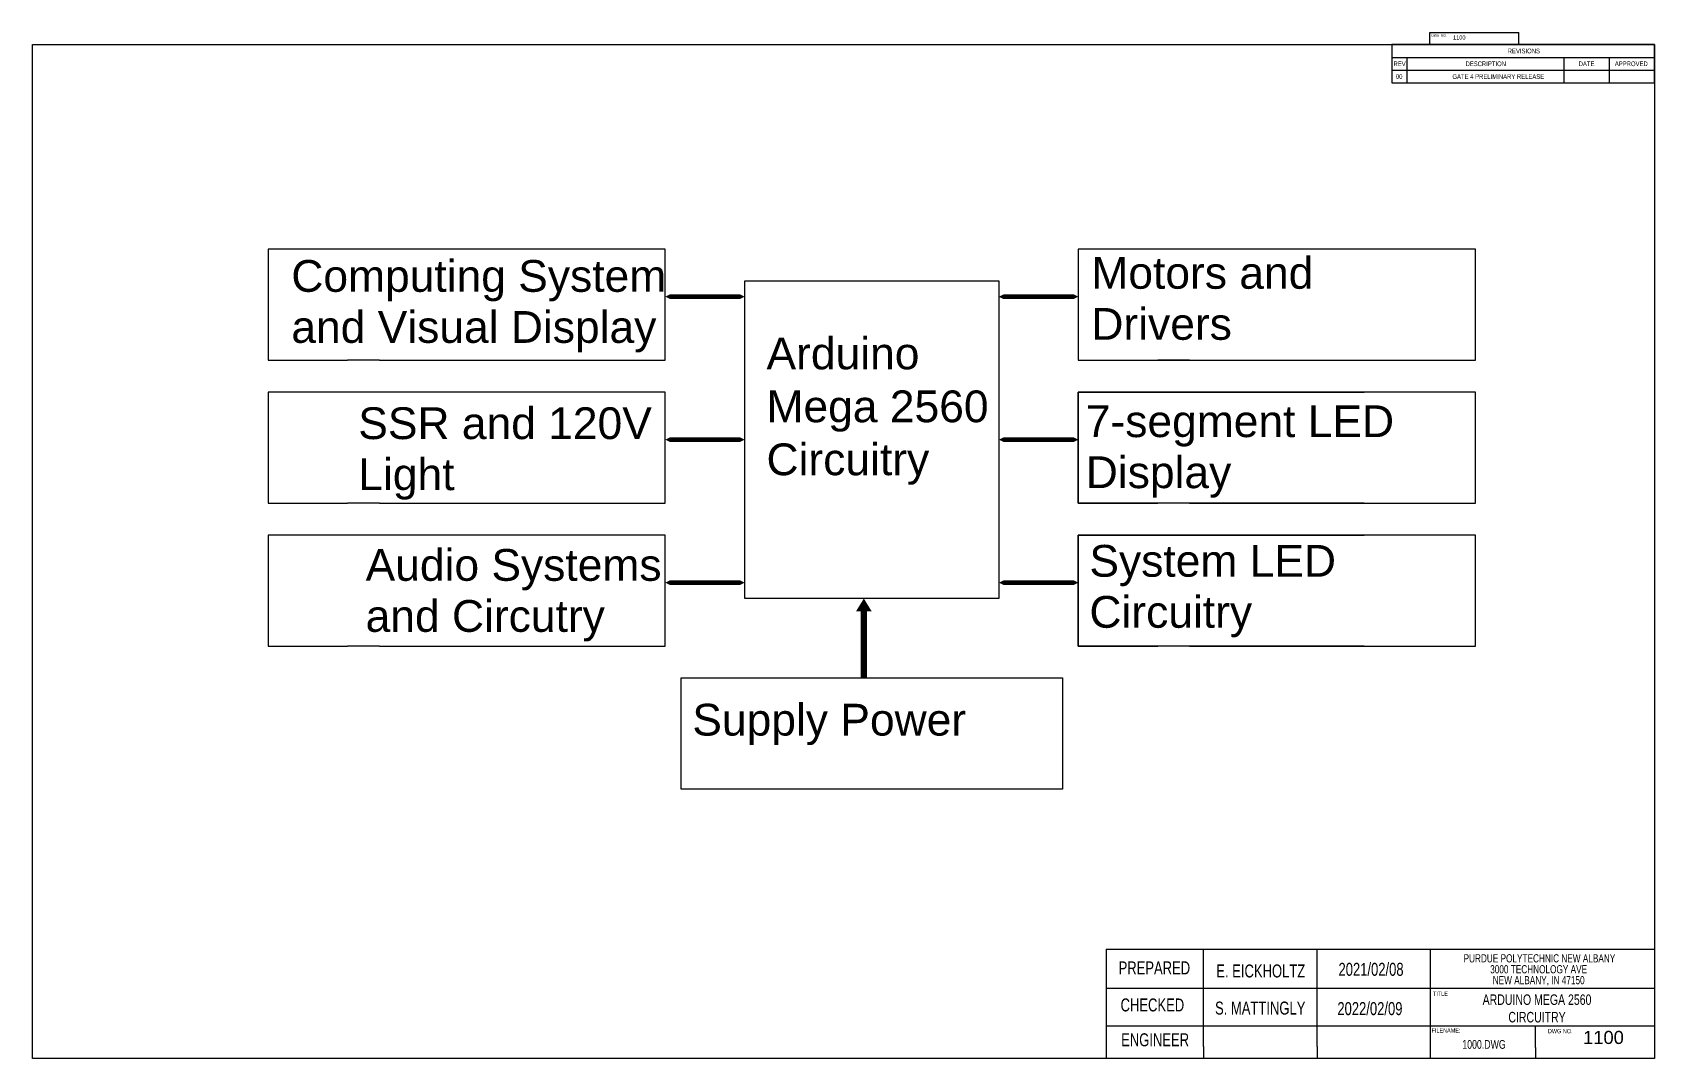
# Model space of a CAD drawing. Header units: inches. Extents: x 0 to 48, y 0 to 30.4.
import ezdxf

# ---------------------------------------------------------------- set-up
doc = ezdxf.new("R2010")
doc.units = ezdxf.units.IN
doc.header["$MEASUREMENT"] = 0
doc.linetypes.add('ACAD_ISO02W100', pattern=[15, 12, -3])
doc.layers.add('SLD-0', color=7, linetype='Continuous')
doc.styles.add('SLDTEXTSTYLE0', font='TXT', dxfattribs={"width": 0.75})
doc.styles.get("Standard").update_dxf_attribs({"font": 'arial.ttf'})

# ---------------------------------------------------------------- blocks, each defined once
blk = doc.blocks.new('SW_TABLEANNOTATION_0')
at = {"color": 0, "linetype": 'Continuous', "lineweight": 25}
for p, q in [((0, 0), (0, -0.338)), ((0, 0), (0.4, 0)), ((0, 0), (0, -1.015)), ((6.955, 0), (0, 0)), ((0.4, 0), (4.55, 0)), ((4.55, 0), (5.75, 0)), ((5.75, 0), (6.955, 0)), ((6.955, 0), (6.955, -0.338)), ((6.955, -1.015), (6.955, 0)), ((0, -0.338), (0, -0.677)), ((0, -0.338), (0.4, -0.338)), ((0.4, -0.338), (0.4, -0.677)), ((0.4, -0.338), (4.55, -0.338)), ((4.55, -0.338), (4.55, -0.677)), ((4.55, -0.338), (5.75, -0.338)), ((5.75, -0.338), (5.75, -0.677)), ((5.75, -0.338), (6.955, -0.338)), ((6.955, -0.338), (6.955, -0.677)), ((0, -0.677), (0.4, -0.677)), ((0, -0.677), (0, -1.015)), ((0, -0.677), (6.955, -0.677)), ((0.4, -0.677), (4.55, -0.677)), ((0.4, -0.677), (0.4, -1.015)), ((4.55, -0.677), (5.75, -0.677)), ((4.55, -0.677), (4.55, -1.015)), ((5.75, -0.677), (6.955, -0.677)), ((5.75, -0.677), (5.75, -1.015)), ((6.955, -0.677), (6.955, -1.015)), ((0, -1.015), (0.4, -1.015)), ((0, -1.015), (6.955, -1.015)), ((0.4, -1.015), (4.55, -1.015)), ((4.55, -1.015), (5.75, -1.015)), ((5.75, -1.015), (6.955, -1.015))]:
    blk.add_line(p, q, dxfattribs=at)
at = {"color": 0, "linetype": 'Continuous', "lineweight": 18, "char_height": 0.125, "attachment_point": 1, "style": 'SLDTEXTSTYLE0'}
for s, insert in [('REVISIONS', (3.069, -0.107)), ('REV', (0.046, -0.446)), ('00', (0.108, -0.784)), ('GATE 4 PRELIMINARY RELEASE', (1.605, -0.784)), ('DESCRIPTION', (1.952, -0.446)), ('DATE', (4.946, -0.446)), ('APPROVED', (5.904, -0.446))]:
    blk.add_mtext(s, dxfattribs=dict(at, insert=insert))
blk = doc.blocks.new('SW_NOTE_0_8')
at = {"layer": 'SLD-0', "color": 0, "char_height": 0.125, "attachment_point": 2, "style": 'SLDTEXTSTYLE0'}
for s, insert in [('PURDUE POLYTECHNIC NEW ALBANY', (1.434, 0.161)), ('3000 TECHNOLOGY AVE', (1.422, -0.006)), ('NEW ALBANY, IN 47150', (1.423, -0.172))]:
    blk.add_mtext(s, dxfattribs=dict(at, insert=insert))

msp = doc.modelspace()

# ---------------------------------------------------------------- linework, layer by layer
for p, q in [((0.002, 22.039), (0.002, 30.039)), ((0.002, 30.039), (48.002, 30.039)), ((48.002, 30.039), (48.002, 0.039)), ((10.269, 23.99), (9.329, 23.99)), ((18.729, 23.99), (10.269, 23.99)), ((18.729, 20.7), (18.729, 23.99)), ((30.949, 23.99), (30.949, 20.7)), ((39.409, 23.99), (30.949, 23.99)), ((34.239, 23.99), (33.299, 23.99)), ((42.699, 23.99), (34.239, 23.99)), ((42.699, 20.7), (42.699, 23.99)), ((21.079, 23.05), (28.129, 23.05)), ((21.079, 13.649), (21.079, 23.05)), ((28.129, 23.05), (28.599, 23.05)), ((28.599, 23.05), (28.599, 13.649)), ((0.002, 0.039), (0.002, 22.039)), ((10.269, 20.7), (9.329, 20.7)), ((10.269, 20.7), (18.729, 20.7)), ((30.949, 20.7), (39.409, 20.7)), ((34.239, 20.7), (33.299, 20.7)), ((34.239, 20.7), (42.699, 20.7)), ((10.269, 19.76), (9.329, 19.76)), ((10.269, 19.76), (9.329, 19.76)), ((18.729, 19.76), (10.269, 19.76)), ((18.729, 19.76), (10.269, 19.76)), ((18.729, 16.469), (18.729, 19.76)), ((18.729, 16.469), (18.729, 19.76)), ((30.949, 16.469), (30.949, 19.76)), ((30.949, 19.76), (39.409, 19.76)), ((34.239, 19.76), (33.299, 19.76)), ((42.699, 19.76), (34.239, 19.76)), ((42.699, 16.469), (42.699, 19.76)), ((10.269, 16.469), (9.329, 16.469)), ((10.269, 16.469), (9.329, 16.469)), ((10.269, 16.469), (18.729, 16.469)), ((10.269, 16.469), (18.729, 16.469)), ((39.409, 16.469), (30.949, 16.469)), ((34.239, 16.469), (33.299, 16.469)), ((34.239, 16.469), (42.699, 16.469)), ((10.269, 15.529), (9.329, 15.529)), ((10.269, 15.529), (9.329, 15.529)), ((18.729, 15.529), (10.269, 15.529)), ((18.729, 15.529), (10.269, 15.529)), ((18.729, 12.239), (18.729, 15.529)), ((18.729, 12.239), (18.729, 15.529)), ((30.949, 12.239), (30.949, 15.529)), ((30.949, 15.529), (39.409, 15.529)), ((34.239, 15.529), (33.299, 15.529)), ((42.699, 15.529), (34.239, 15.529)), ((42.699, 12.239), (42.699, 15.529)), ((28.129, 13.649), (21.079, 13.649)), ((28.599, 13.649), (28.129, 13.649)), ((10.269, 12.239), (9.329, 12.239)), ((10.269, 12.239), (9.329, 12.239)), ((10.269, 12.239), (18.729, 12.239)), ((10.269, 12.239), (18.729, 12.239)), ((39.409, 12.239), (30.949, 12.239)), ((34.239, 12.239), (33.299, 12.239)), ((34.239, 12.239), (42.699, 12.239)), ((31.779, 3.275), (31.779, 0.039)), ((38.14, 3.275), (48.001, 3.275)), ((34.002, 0.039), (0.002, 0.039)), ((48.002, 0.039), (34.002, 0.039)), ((34.658, 0.396), (34.658, 0.039)), ((38.017, 0.396), (38.017, 0.039)), ((44.474, 0.363), (44.474, 0.039)), ((48.002, 0.039), (48.002, 0.039))]:
    msp.add_line(p, q)
at = {"linetype": 'ACAD_ISO02W100'}
for p, q in [((9.329, 23.99), (6.979, 23.99)), ((6.979, 23.99), (6.979, 20.7)), ((33.299, 23.99), (30.949, 23.99)), ((30.949, 23.99), (30.949, 20.7)), ((6.979, 20.7), (9.329, 20.7)), ((30.949, 20.7), (33.299, 20.7)), ((9.329, 19.76), (6.979, 19.76)), ((6.979, 19.76), (6.979, 16.469)), ((33.299, 19.76), (30.949, 19.76)), ((30.949, 19.76), (30.949, 16.469)), ((6.979, 16.469), (9.329, 16.469)), ((30.949, 16.469), (33.299, 16.469)), ((9.329, 15.529), (6.979, 15.529)), ((6.979, 15.529), (6.979, 12.239)), ((33.299, 15.529), (30.949, 15.529)), ((30.949, 15.529), (30.949, 12.239)), ((6.979, 12.239), (9.329, 12.239)), ((30.949, 12.239), (33.299, 12.239)), ((19.199, 8.009), (19.199, 11.299)), ((19.199, 11.299), (24.604, 11.299)), ((24.604, 11.299), (30.479, 11.299)), ((30.479, 11.299), (30.479, 8.009)), ((30.479, 8.009), (19.199, 8.009))]:
    msp.add_line(p, q, dxfattribs=at)
msp.add_lwpolyline([(26.249, 23.05), (26.249, 23.05)], dxfattribs=at)
for points in [[(21.079, 22.58, 0, 0.47, 0), (20.609, 22.58, 0.141, 0.141, 0), (19.199, 22.58, 0.47, 0, 0), (18.729, 22.58, 0, 0, 0)], [(30.949, 22.58, 0, 0.47, 0), (30.479, 22.58, 0.141, 0.141, 0), (29.069, 22.58, 0.47, 0, 0), (28.599, 22.58, 0, 0, 0)], [(21.079, 18.35, 0, 0.47, 0), (20.609, 18.35, 0.141, 0.141, 0), (19.199, 18.35, 0.47, 0, 0), (18.729, 18.35, 0, 0, 0)], [(30.949, 18.35, 0, 0.47, 0), (30.479, 18.35, 0.141, 0.141, 0), (29.069, 18.35, 0.47, 0, 0), (28.599, 18.35, 0, 0, 0)], [(21.079, 14.119, 0, 0.47, 0), (20.609, 14.119, 0.141, 0.141, 0), (19.199, 14.119, 0.47, 0, 0), (18.729, 14.119, 0, 0, 0)], [(30.949, 14.119, 0, 0.47, 0), (30.479, 14.119, 0.141, 0.141, 0), (29.069, 14.119, 0.47, 0, 0), (28.599, 14.119, 0, 0, 0)]]:
    msp.add_lwpolyline(points, format="xyseb", close=True)
at = {"const_width": 1.88}
msp.add_lwpolyline([(21.079, 15.529), (21.079, 15.529), (21.079, 15.529)], dxfattribs=at)
at = {"linetype": 'ACAD_ISO02W100'}
msp.add_lwpolyline([(24.604, 13.649, 0, 0.47, 0), (24.604, 13.266, 0.282, 0.282, 0)], format="xyseb", dxfattribs=at)
at = {"linetype": 'ACAD_ISO02W100', "const_width": 0.188}
msp.add_lwpolyline([(24.604, 13.266), (24.604, 11.299)], dxfattribs=at)
at = {"layer": 'SLD-0', "color": 7, "linetype": 'Continuous', "lineweight": 25}
for p, q in [((41.355, 30.039), (41.355, 30.398)), ((41.355, 30.398), (43.983, 30.398)), ((43.983, 30.039), (43.983, 30.398)), ((31.779, 3.275), (41.375, 3.275)), ((31.779, 3.275), (41.375, 3.275)), ((34.658, 0.396), (34.658, 3.275)), ((38.017, 0.396), (38.017, 3.275)), ((41.375, 0.039), (41.375, 3.275)), ((31.779, 2.121), (41.375, 2.121)), ((41.375, 2.121), (48.002, 2.121)), ((31.779, 1.01), (41.375, 1.01)), ((41.375, 1.01), (48.002, 1.01)), ((44.474, 0.363), (44.474, 1.01))]:
    msp.add_line(p, q, dxfattribs=at)

# ---------------------------------------------------------------- block references
at = {"color": 7, "linetype": 'Continuous', "lineweight": 18, "xscale": 1.118033988749895, "yscale": 1.118033988749895, "zscale": 1.118033988749895}
msp.add_blockref('SW_TABLEANNOTATION_0', (40.226, 30.039), dxfattribs=at)
at = {"layer": 'SLD-0', "xscale": 1.941207928188159, "yscale": 1.941207928188159, "zscale": 1.552966342550527}
msp.add_blockref('SW_NOTE_0_8', (41.811, 2.814), dxfattribs=at)

# ---------------------------------------------------------------- texts
at = {"linetype": 'ACAD_ISO02W100'}
for s, height, p in [('Computing System', 0.94001, (7.663, 22.724)), ('Motors and ', 0.94001, (31.337, 22.815)), ('and Visual Display', 0.94001, (7.663, 21.214)), ('Drivers', 0.94, (31.337, 21.305)), ('SSR and 120V', 0.94001, (9.644, 18.367)), ('7-segment LED', 0.94001, (31.172, 18.426)), ('Light', 0.94, (9.644, 16.856)), ('Display', 0.94, (31.172, 16.916)), ('Audio Systems', 0.94001, (9.861, 14.174)), ('System LED', 0.94, (31.279, 14.295)), ('and Circutry', 0.94001, (9.861, 12.664)), ('Circuitry', 0.94, (31.279, 12.785)), ('Supply Power', 0.94001, (19.529, 9.595))]:
    msp.add_text(s, height=height, dxfattribs=at).set_placement(p)
at = {"attachment_point": 1}
for s, width, gutter_width, insert, char_height in [('1100', 1.61993, 0.534, (42.037, 30.308), 0.1195), ('Arduino\\PMega 2560\\PCircuitry', 10.6396, 3.314, (21.724, 21.372), 0.94), ('1100', 1.89499, 0.625, (45.887, 0.858), 0.3882)]:
    msp.add_mtext_dynamic_manual_height_columns(s, width=width, gutter_width=gutter_width, heights=[0], dxfattribs=dict(at, insert=insert, char_height=char_height))
at = {"layer": 'SLD-0', "style": 'SLDTEXTSTYLE0'}
for s, insert, char_height, attachment_point in [('DWG. NO.', (41.625, 30.346), 0.0746, 2), ('PREPARED', (33.201, 2.914), 0.3838, 2), ('TITLE', (41.666, 2.022), 0.1294, 2), ('ARDUINO MEGA 2560 \\PCIRCUITRY', (44.524, 1.937), 0.31059, 2), ('CHECKED', (33.142, 1.817), 0.3838, 2), ('S. MATTINGLY', (36.333, 1.725), 0.38384, 2), ('2022/02/09', (39.579, 1.709), 0.3838, 2), ('ENGINEER', (33.223, 0.787), 0.3838, 2), ('FILENAME:', (41.831, 0.936), 0.1294, 2), ('1000.DWG', (42.955, 0.587), 0.2588, 2), ('DWG NO.', (44.846, 0.916), 0.1294, 1)]:
    msp.add_mtext(s, dxfattribs=dict(at, insert=insert, char_height=char_height, attachment_point=attachment_point))
at = {"layer": 'SLD-0', "attachment_point": 2, "style": 'SLDTEXTSTYLE0'}
for s, insert, char_height, width in [('2021/02/08', (39.612, 2.871), 0.3838, 2.44698), ('E. EICKHOLTZ', (36.349, 2.822), 0.38384, 3.43191)]:
    msp.add_mtext(s, dxfattribs=dict(at, insert=insert, char_height=char_height, width=width))

doc.saveas('drawing.dxf')
